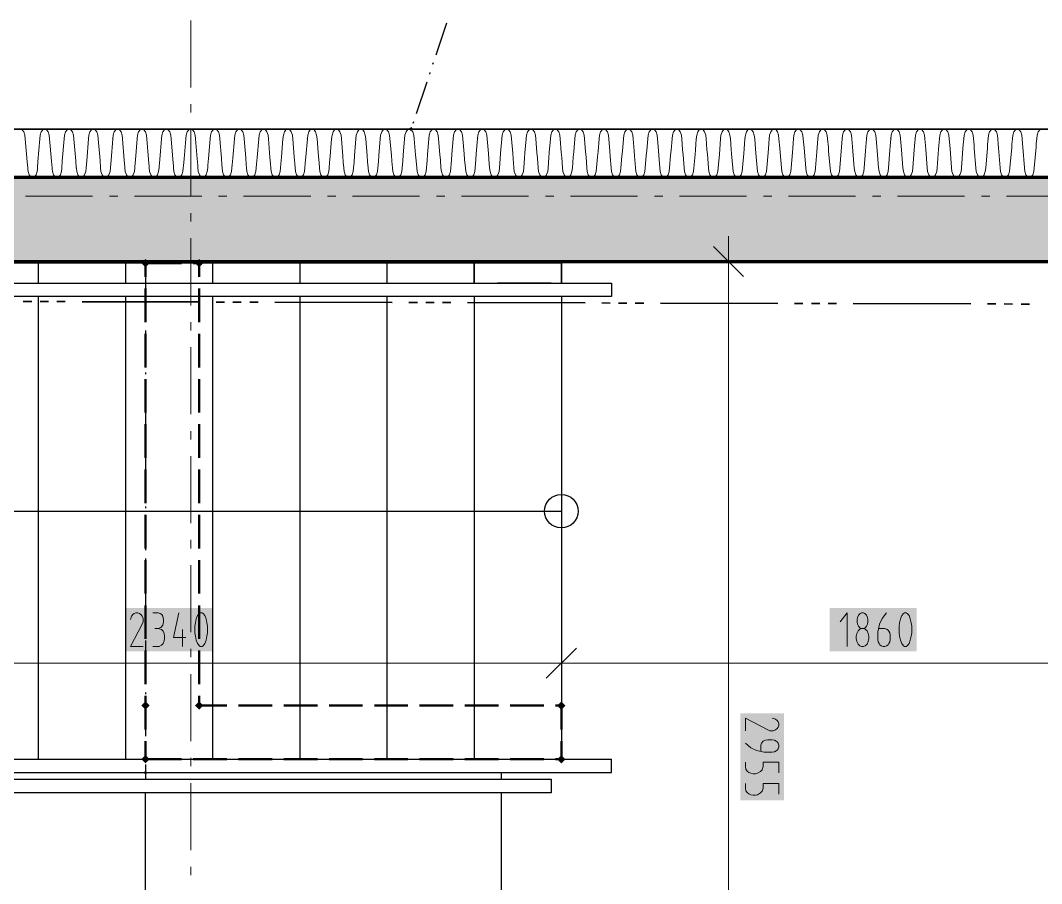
# Model space of a CAD drawing. Header units: millimetres. Extents: x 0 to 594, y 0 to 420.
# Drawn here: x 406.86 to 431.6, y 282.96 to 303.88 of the extents above; entities that cross this region are included whole.
import ezdxf

# ---------------------------------------------------------------- set-up
doc = ezdxf.new("R2010")
doc.units = ezdxf.units.MM
doc.header["$LTSCALE"] = 8
for name, color, linetype in [('PDF_Dokresleni nad rovinou rezu', 7, 'Continuous'), ('PDF_Instalacni prizdivky', 7, 'Continuous'), ('PDF_Koty delkove', 7, 'Continuous'), ('PDF_Osy hlavni', 7, 'Continuous'), ('PDF_Pozarni useky', 3, 'Continuous'), ('PDF_Schody 2D', 7, 'Continuous'), ('PDF_Steny obvodove nosne', 7, 'Continuous'), ('PDF_Zatepleni', 7, 'Continuous')]:
    doc.layers.add(name, color=color, linetype=linetype)

msp = doc.modelspace()

# ---------------------------------------------------------------- linework, layer by layer
at = {"layer": 'PDF_Dokresleni nad rovinou rezu', "lineweight": 25}
for points in [[(417.184, 303.815), (416.926, 303.044)], [(416.862, 302.852), (416.849, 302.813)], [(416.707, 302.389), (416.449, 301.619)], [(416.784, 302.621), (416.771, 302.582)], [(416.384, 301.426), (416.372, 301.388)]]:
    msp.add_lwpolyline(points, dxfattribs=at)
at = {"layer": 'PDF_Dokresleni nad rovinou rezu', "lineweight": 25, "transparency": 33554559}
msp.add_solid([(416.342, 301.299), (416.374, 301.235), (416.278, 301.267), (416.31, 301.203)], dxfattribs=at)
at = {"layer": 'PDF_Instalacni prizdivky', "lineweight": 50}
for points in [[(409.891, 298), (409.891, 297.667)], [(409.951, 298), (410.764, 298)], [(411.048, 298), (411.191, 298), (411.191, 297.667)], [(409.891, 297.383), (409.891, 296.57)], [(411.191, 297.383), (411.191, 296.57)], [(409.891, 296.286), (409.891, 295.473)], [(411.191, 296.286), (411.191, 295.473)], [(409.891, 295.189), (409.891, 294.376)], [(411.191, 295.189), (411.191, 294.376)], [(409.891, 294.092), (409.891, 293.279)], [(411.191, 294.092), (411.191, 293.279)], [(409.891, 292.995), (409.891, 292.182)], [(411.191, 292.995), (411.191, 292.182)], [(409.891, 291.897), (409.891, 291.085)], [(411.191, 291.897), (411.191, 291.085)], [(409.891, 290.8), (409.891, 289.988)], [(411.191, 290.8), (411.191, 289.988)], [(409.891, 289.703), (409.891, 288.891)], [(411.191, 289.703), (411.191, 288.891)], [(409.891, 288.606), (409.891, 287.794)], [(411.191, 288.606), (411.191, 287.794)], [(409.891, 287.509), (409.891, 287.273)], [(411.191, 287.509), (411.191, 287.273)], [(409.891, 287.273), (409.891, 286.697)], [(411.191, 287.273), (411.861, 287.273)], [(412.145, 287.273), (412.958, 287.273)], [(413.242, 287.273), (414.055, 287.273)], [(414.34, 287.273), (415.152, 287.273)], [(415.437, 287.273), (416.249, 287.273)], [(416.534, 287.273), (417.346, 287.273)], [(417.631, 287.273), (418.443, 287.273)], [(418.728, 287.273), (419.54, 287.273)], [(419.825, 287.273), (419.967, 287.273), (419.967, 286.697)], [(409.891, 286.412), (409.891, 285.973)], [(419.967, 286.412), (419.967, 285.973)], [(409.951, 285.973), (410.764, 285.973)], [(411.048, 285.973), (411.861, 285.973)], [(412.145, 285.973), (412.958, 285.973)], [(413.242, 285.973), (414.055, 285.973)], [(414.34, 285.973), (415.152, 285.973)], [(415.437, 285.973), (416.249, 285.973)], [(416.534, 285.973), (417.346, 285.973)], [(417.631, 285.973), (418.443, 285.973)], [(418.728, 285.973), (419.54, 285.973)], [(419.825, 285.973), (419.967, 285.973)]]:
    msp.add_lwpolyline(points, dxfattribs=at)
at = {"layer": 'PDF_Instalacni prizdivky', "lineweight": 50, "transparency": 33554559}
for points in [[(409.789, 298), (409.891, 298.102), (409.891, 297.899), (409.992, 298)], [(409.891, 298.102), (409.992, 298), (409.789, 298), (409.891, 297.899)], [(411.191, 298.102), (411.292, 298), (411.089, 298), (411.191, 297.899)], [(411.089, 298), (411.191, 298.102), (411.191, 297.899), (411.292, 298)], [(409.891, 287.375), (409.992, 287.273), (409.789, 287.273), (409.891, 287.172)], [(409.891, 287.375), (409.992, 287.273), (409.789, 287.273), (409.891, 287.172)], [(411.089, 287.273), (411.191, 287.375), (411.191, 287.172), (411.292, 287.273)], [(411.191, 287.375), (411.292, 287.273), (411.089, 287.273), (411.191, 287.172)], [(419.967, 287.375), (420.069, 287.273), (419.866, 287.273), (419.967, 287.172)], [(419.866, 287.273), (419.967, 287.375), (419.967, 287.172), (420.069, 287.273)], [(409.789, 285.973), (409.891, 286.075), (409.891, 285.872), (409.992, 285.973)], [(409.891, 286.075), (409.992, 285.973), (409.789, 285.973), (409.891, 285.872)], [(419.866, 285.973), (419.967, 286.075), (419.967, 285.872), (420.069, 285.973)], [(419.967, 286.075), (420.069, 285.973), (419.866, 285.973), (419.967, 285.872)]]:
    msp.add_solid(points, dxfattribs=at)
at = {"layer": 'PDF_Koty delkove', "lineweight": 18}
for points in [[(424.019, 298.041), (424.019, 298.65)], [(423.653, 298.407), (424.385, 297.675)], [(423.41, 298.041), (424.019, 298.041), (424.629, 298.041)], [(424.019, 298.041), (424.019, 287.469), (424.019, 284.966), (424.019, 281.89), (424.019, 281.209), (424.019, 278.392), (424.019, 274.027), (424.019, 272.768), (424.019, 271.408)], [(409.831, 288.709), (409.528, 288.709), (409.81, 289.251), (409.831, 289.305), (409.831, 289.386), (409.81, 289.44), (409.777, 289.481), (409.745, 289.508), (409.701, 289.521), (409.658, 289.521), (409.615, 289.508)], [(410.07, 289.521), (410.2, 289.521), (410.243, 289.508), (410.286, 289.481), (410.308, 289.44), (410.33, 289.36), (410.33, 289.305), (410.308, 289.224), (410.265, 289.169), (410.2, 289.143), (410.113, 289.143)], [(410.871, 288.926), (410.568, 288.926), (410.699, 289.521)], [(426.897, 288.709), (426.897, 289.521), (426.724, 289.305)], [(427.222, 289.143), (427.2, 289.156), (427.168, 289.197), (427.146, 289.251), (427.135, 289.305), (427.135, 289.36), (427.146, 289.413), (427.168, 289.468), (427.211, 289.508), (427.244, 289.521), (427.287, 289.521), (427.319, 289.508), (427.363, 289.468), (427.384, 289.413), (427.395, 289.36), (427.395, 289.305), (427.384, 289.251), (427.363, 289.197), (427.33, 289.156), (427.309, 289.143)], [(427.904, 288.777), (427.883, 288.75), (427.85, 288.723), (427.807, 288.709), (427.764, 288.709), (427.72, 288.723), (427.688, 288.75), (427.666, 288.777), (427.644, 288.818), (427.633, 288.872), (427.633, 289.061), (427.677, 289.251), (427.742, 289.386), (427.85, 289.521)], [(409.615, 289.508), (409.582, 289.481), (409.55, 289.44), (409.528, 289.36)], [(410.07, 288.709), (410.221, 288.709), (410.275, 288.736), (410.319, 288.777), (410.34, 288.844), (410.351, 288.899), (410.351, 288.953), (410.34, 289.021), (410.319, 289.074), (410.275, 289.115), (410.2, 289.143)], [(410.785, 288.709), (410.785, 289.115)], [(427.655, 289.143), (427.807, 289.143), (427.85, 289.129), (427.883, 289.102), (427.904, 289.074), (427.926, 289.035), (427.937, 288.98), (427.937, 288.872), (427.926, 288.818), (427.904, 288.777)], [(419.967, 287.693), (419.967, 288.302), (419.967, 288.912)], [(419.602, 287.937), (420.333, 288.668)], [(387.706, 288.302), (400.952, 288.302), (419.967, 288.302), (435.082, 288.302), (435.733, 288.302), (454.423, 288.302), (459.137, 288.302)], [(424.426, 286.662), (424.426, 286.966), (424.968, 286.684), (425.022, 286.662), (425.103, 286.662), (425.157, 286.684), (425.198, 286.716), (425.225, 286.749), (425.238, 286.792), (425.238, 286.835), (425.225, 286.879), (425.198, 286.911), (425.157, 286.944), (425.076, 286.966)], [(424.426, 286.359), (424.561, 286.25), (424.697, 286.185), (424.886, 286.142), (425.076, 286.142), (425.13, 286.153), (425.171, 286.175), (425.198, 286.196), (425.225, 286.229), (425.238, 286.272), (425.238, 286.315), (425.225, 286.359), (425.198, 286.391), (425.171, 286.413), (425.13, 286.435), (425.076, 286.446), (424.968, 286.446), (424.914, 286.435), (424.859, 286.413), (424.819, 286.359), (424.805, 286.315), (424.805, 286.164)], [(425.238, 285.644), (425.238, 285.904), (424.859, 285.904), (424.859, 285.795), (424.832, 285.72), (424.791, 285.676), (424.724, 285.633), (424.67, 285.622), (424.616, 285.622), (424.561, 285.633), (424.508, 285.655), (424.467, 285.687), (424.439, 285.73), (424.426, 285.795), (424.426, 285.904)], [(425.238, 285.124), (425.238, 285.384), (424.859, 285.384), (424.859, 285.275), (424.832, 285.2), (424.791, 285.156), (424.724, 285.113), (424.67, 285.102), (424.616, 285.102), (424.561, 285.113), (424.508, 285.135), (424.467, 285.167), (424.439, 285.21), (424.426, 285.275), (424.426, 285.384)]]:
    msp.add_lwpolyline(points, dxfattribs=at)
for points in [[(411.392, 289.035), (411.392, 289.197), (411.38, 289.278), (411.359, 289.373), (411.327, 289.454), (411.284, 289.508), (411.262, 289.521), (411.219, 289.521), (411.197, 289.508), (411.154, 289.454), (411.121, 289.373), (411.099, 289.278), (411.088, 289.197), (411.088, 289.035), (411.099, 288.953), (411.121, 288.858), (411.154, 288.777), (411.197, 288.723), (411.219, 288.709), (411.262, 288.709), (411.284, 288.723), (411.327, 288.777), (411.359, 288.858), (411.38, 288.953)], [(428.457, 289.035), (428.457, 289.197), (428.446, 289.278), (428.424, 289.373), (428.392, 289.454), (428.349, 289.508), (428.327, 289.521), (428.284, 289.521), (428.262, 289.508), (428.219, 289.454), (428.187, 289.373), (428.164, 289.278), (428.153, 289.197), (428.153, 289.035), (428.164, 288.953), (428.187, 288.858), (428.219, 288.777), (428.262, 288.723), (428.284, 288.709), (428.327, 288.709), (428.349, 288.723), (428.392, 288.777), (428.424, 288.858), (428.446, 288.953)], [(427.417, 288.899), (427.417, 288.953), (427.406, 289.021), (427.374, 289.088), (427.33, 289.129), (427.309, 289.143), (427.222, 289.143), (427.2, 289.129), (427.157, 289.088), (427.124, 289.021), (427.113, 288.953), (427.113, 288.899), (427.124, 288.831), (427.157, 288.763), (427.2, 288.723), (427.244, 288.709), (427.287, 288.709), (427.33, 288.723), (427.374, 288.763), (427.406, 288.831)]]:
    msp.add_lwpolyline(points, close=True, dxfattribs=at)
at = {"layer": 'PDF_Koty delkove', "color": 7, "lineweight": 18, "true_color": 0xffffff, "transparency": 33554559}
for points in [[(409.406, 288.587), (411.513, 288.587), (409.406, 289.643), (411.513, 289.643)], [(426.471, 288.587), (428.579, 288.587), (426.471, 289.643), (428.579, 289.643)], [(424.304, 287.088), (424.304, 284.98), (425.36, 287.088), (425.36, 284.98)]]:
    msp.add_solid(points, dxfattribs=at)
at = {"layer": 'PDF_Osy hlavni', "lineweight": 18}
for points in [[(410.988, 303.884), (410.988, 302.259)], [(410.988, 301.852), (410.988, 301.649)], [(410.988, 301.243), (410.988, 299.618)], [(406.985, 299.626), (408.61, 299.626)], [(409.017, 299.626), (409.22, 299.626)], [(409.626, 299.626), (411.252, 299.626)], [(411.658, 299.626), (411.861, 299.626)], [(412.267, 299.626), (413.893, 299.626)], [(414.299, 299.626), (414.502, 299.626)], [(414.908, 299.626), (416.534, 299.626)], [(416.94, 299.626), (417.143, 299.626)], [(417.549, 299.626), (419.175, 299.626)], [(419.581, 299.626), (419.784, 299.626)], [(420.191, 299.626), (421.816, 299.626)], [(422.222, 299.626), (422.425, 299.626)], [(422.832, 299.626), (424.457, 299.626)], [(424.863, 299.626), (425.066, 299.626)], [(425.473, 299.626), (427.098, 299.626)], [(427.504, 299.626), (427.707, 299.626)], [(428.114, 299.626), (429.739, 299.626)], [(430.145, 299.626), (430.348, 299.626)], [(430.755, 299.626), (432.38, 299.626)], [(410.988, 299.211), (410.988, 299.008)], [(410.988, 298.602), (410.988, 296.976)], [(410.988, 296.57), (410.988, 296.367)], [(410.988, 295.961), (410.988, 294.335)], [(410.988, 293.929), (410.988, 293.726)], [(410.988, 293.32), (410.988, 291.694)], [(410.988, 291.288), (410.988, 291.085)], [(410.988, 290.679), (410.988, 289.053)], [(410.988, 288.647), (410.988, 288.444)], [(410.988, 288.037), (410.988, 286.412)], [(410.988, 286.006), (410.988, 285.803)], [(410.988, 285.396), (410.988, 283.771)], [(410.988, 283.365), (410.988, 283.162)]]:
    msp.add_lwpolyline(points, dxfattribs=at)
at = {"layer": 'PDF_Pozarni useky', "lineweight": 35}
for points in [[(406.93, 297.069), (407.133, 297.068)], [(407.336, 297.068), (407.539, 297.067)], [(407.742, 297.067), (407.945, 297.066)], [(408.352, 297.065), (411.196, 297.058)], [(411.602, 297.057), (411.805, 297.057)], [(412.009, 297.056), (412.212, 297.056)], [(412.415, 297.055), (412.618, 297.055)], [(413.024, 297.054), (415.869, 297.047)], [(416.275, 297.046), (416.478, 297.045)], [(416.681, 297.045), (416.884, 297.044)], [(417.088, 297.044), (417.291, 297.043)], [(417.697, 297.042), (420.541, 297.035)], [(420.948, 297.034), (421.151, 297.033)], [(421.354, 297.033), (421.557, 297.032)], [(421.76, 297.032), (421.963, 297.031)], [(422.37, 297.03), (425.214, 297.023)], [(425.62, 297.022), (425.823, 297.022)], [(426.027, 297.021), (426.23, 297.021)], [(426.433, 297.02), (426.636, 297.02)], [(427.042, 297.019), (429.887, 297.012)], [(430.293, 297.011), (430.496, 297.01)], [(430.699, 297.01), (430.902, 297.009)], [(431.106, 297.009), (431.309, 297.008)]]:
    msp.add_lwpolyline(points, dxfattribs=at)
at = {"layer": 'PDF_Schody 2D', "lineweight": 25}
for points in [[(419.967, 298), (387.706, 298), (387.706, 284.109)], [(407.29, 298), (407.29, 297.513)], [(409.403, 298), (409.403, 297.513)], [(411.516, 298), (411.516, 297.513)], [(413.629, 298), (413.629, 297.51)], [(415.742, 298), (415.742, 297.511)], [(417.855, 297.513), (417.855, 298), (417.855, 297.512)], [(419.967, 297.513), (419.967, 298), (419.967, 297.512)], [(409.891, 297.87), (409.891, 297.058)], [(407.29, 297.194), (407.29, 285.973)], [(409.403, 297.193), (409.403, 285.973)], [(411.516, 297.192), (411.516, 285.973)], [(413.629, 297.188), (413.629, 285.973)], [(415.742, 297.188), (415.742, 285.973)], [(417.855, 297.188), (417.855, 285.973)], [(419.967, 297.188), (419.967, 285.973)], [(409.891, 296.855), (409.891, 296.814)], [(409.891, 296.611), (409.891, 296.57)], [(409.891, 296.367), (409.891, 295.554)], [(409.891, 295.351), (409.891, 295.311)], [(409.891, 295.107), (409.891, 295.067)], [(409.891, 294.864), (409.891, 294.051)], [(409.891, 293.848), (409.891, 293.807)], [(409.891, 293.604), (409.891, 293.563)], [(409.891, 293.36), (409.891, 292.548)], [(409.891, 292.344), (409.891, 292.304)], [(409.891, 292.101), (409.891, 292.06)], [(401.764, 291.174), (400.952, 291.987), (419.967, 291.987)], [(409.891, 291.857), (409.891, 291.044)], [(409.891, 290.841), (409.891, 290.8)], [(409.891, 290.597), (409.891, 290.557)], [(409.891, 290.353), (409.891, 289.541)], [(409.891, 289.338), (409.891, 289.297)], [(409.891, 289.094), (409.891, 289.053)], [(409.891, 288.85), (409.891, 288.037)], [(409.891, 287.834), (409.891, 287.794)], [(409.891, 287.591), (409.891, 287.55)], [(409.891, 287.347), (409.891, 286.534)], [(409.891, 286.331), (409.891, 286.29)], [(409.891, 286.087), (409.891, 286.046)], [(397.864, 277.14), (397.864, 285.973), (418.423, 285.973), (421.186, 285.973)], [(409.891, 285.843), (409.891, 285.648), (409.891, 285.486)], [(421.186, 285.648), (421.186, 285.973)], [(398.189, 276.952), (398.189, 285.648), (421.186, 285.648)], [(418.505, 285.648), (418.505, 285.486)], [(419.724, 285.161), (398.189, 285.161), (398.189, 285.486), (419.724, 285.486), (419.724, 285.161)], [(409.891, 274.84), (409.891, 285.161)], [(418.505, 285.161), (418.505, 274.84)]]:
    msp.add_lwpolyline(points, dxfattribs=at)
msp.add_lwpolyline([(421.186, 297.513), (421.186, 297.188), (399.733, 297.188), (399.733, 297.513), (419.724, 297.513), (418.423, 297.513)], close=True, dxfattribs=at)
msp.add_circle((419.967, 291.987), 0.406, dxfattribs=at)
at = {"layer": 'PDF_Schody 2D', "lineweight": 25, "transparency": 33554559}
for points in [[(409.891, 298.051), (409.941, 298), (409.84, 298), (409.891, 297.949)], [(409.891, 285.699), (409.941, 285.648), (409.84, 285.648), (409.891, 285.597)]]:
    msp.add_solid(points, dxfattribs=at)
at = {"layer": 'PDF_Steny obvodove nosne', "lineweight": 70}
for points in [[(438.983, 300.072), (397.904, 300.072)], [(397.904, 298.041), (438.983, 298.041)]]:
    msp.add_lwpolyline(points, dxfattribs=at)
at = {"layer": 'PDF_Steny obvodove nosne', "color": 9, "lineweight": 9, "true_color": 0xc0c0c0, "transparency": 33554559}
msp.add_solid([(397.904, 298.041), (438.983, 298.041), (397.904, 300.072), (438.983, 300.072)], dxfattribs=at)
at = {"layer": 'PDF_Zatepleni', "lineweight": 35}
msp.add_lwpolyline([(397.904, 301.251), (438.983, 301.251), (438.983, 300.072), (397.904, 300.072)], dxfattribs=at)
at = {"layer": 'PDF_Zatepleni', "lineweight": 9}
for points in [[(406.977, 301.015), (406.968, 301.105), (406.943, 301.182), (406.905, 301.233), (406.86, 301.251)], [(407.449, 301.251), (407.404, 301.233), (407.365, 301.182), (407.34, 301.105), (407.331, 301.015)], [(407.567, 301.015), (407.558, 301.105), (407.532, 301.182), (407.494, 301.233), (407.449, 301.251)], [(408.038, 301.251), (407.993, 301.233), (407.955, 301.182), (407.929, 301.105), (407.92, 301.015)], [(408.156, 301.015), (408.147, 301.105), (408.121, 301.182), (408.083, 301.233), (408.038, 301.251)], [(408.627, 301.251), (408.582, 301.233), (408.544, 301.182), (408.518, 301.105), (408.509, 301.015)], [(408.745, 301.015), (408.736, 301.105), (408.71, 301.182), (408.672, 301.233), (408.627, 301.251)], [(409.216, 301.251), (409.171, 301.233), (409.133, 301.182), (409.107, 301.105), (409.098, 301.015)], [(409.334, 301.015), (409.325, 301.105), (409.299, 301.182), (409.261, 301.233), (409.216, 301.251)], [(409.805, 301.251), (409.76, 301.233), (409.722, 301.182), (409.696, 301.105), (409.688, 301.015)], [(409.923, 301.015), (409.914, 301.105), (409.889, 301.182), (409.85, 301.233), (409.805, 301.251)], [(410.394, 301.251), (410.349, 301.233), (410.311, 301.182), (410.286, 301.105), (410.277, 301.015)], [(410.571, 300.308), (410.567, 300.353), (410.553, 300.521), (410.512, 301.015), (410.503, 301.105), (410.478, 301.182), (410.44, 301.233), (410.394, 301.251)], [(410.984, 301.251), (410.939, 301.233), (410.9, 301.182), (410.875, 301.105), (410.866, 301.015)], [(411.101, 301.015), (411.093, 301.105), (411.067, 301.182), (411.029, 301.233), (410.984, 301.251)], [(411.573, 301.251), (411.528, 301.233), (411.489, 301.182), (411.464, 301.105), (411.455, 301.015)], [(411.691, 301.015), (411.682, 301.105), (411.656, 301.182), (411.618, 301.233), (411.573, 301.251)], [(412.162, 301.251), (412.117, 301.233), (412.079, 301.182), (412.053, 301.105), (412.044, 301.015)], [(412.338, 300.308), (412.331, 300.392), (412.318, 300.552), (412.28, 301.015), (412.271, 301.105), (412.245, 301.182), (412.207, 301.233), (412.162, 301.251)], [(412.751, 301.251), (412.706, 301.233), (412.668, 301.182), (412.642, 301.105), (412.633, 301.015)], [(412.927, 300.308), (412.919, 300.405), (412.906, 300.563), (412.869, 301.015), (412.86, 301.105), (412.834, 301.182), (412.796, 301.233), (412.751, 301.251)], [(413.34, 301.251), (413.295, 301.233), (413.257, 301.182), (413.231, 301.105), (413.222, 301.015)], [(413.516, 300.308), (413.507, 300.418), (413.495, 300.573), (413.458, 301.015), (413.449, 301.105), (413.424, 301.182), (413.385, 301.233), (413.34, 301.251)], [(413.929, 301.251), (413.884, 301.233), (413.846, 301.182), (413.821, 301.105), (413.812, 301.015)], [(414.106, 300.308), (414.096, 300.431), (414.083, 300.584), (414.047, 301.015), (414.038, 301.105), (414.013, 301.182), (413.975, 301.233), (413.929, 301.251)], [(414.519, 301.251), (414.474, 301.233), (414.435, 301.182), (414.41, 301.105), (414.401, 301.015)], [(414.695, 300.308), (414.684, 300.444), (414.671, 300.595), (414.636, 301.015), (414.628, 301.105), (414.602, 301.182), (414.564, 301.233), (414.519, 301.251)], [(415.108, 301.251), (415.063, 301.233), (415.024, 301.182), (414.999, 301.105), (414.99, 301.015)], [(415.284, 300.308), (415.272, 300.457), (415.259, 300.605), (415.226, 301.015), (415.217, 301.105), (415.191, 301.182), (415.153, 301.233), (415.108, 301.251)], [(415.697, 301.251), (415.652, 301.233), (415.614, 301.182), (415.588, 301.105), (415.579, 301.015)], [(415.873, 300.308), (415.86, 300.47), (415.848, 300.616), (415.815, 301.015), (415.806, 301.105), (415.78, 301.182), (415.742, 301.233), (415.697, 301.251)], [(416.286, 301.251), (416.241, 301.233), (416.203, 301.182), (416.177, 301.105), (416.168, 301.015)], [(416.462, 300.308), (416.448, 300.483), (416.436, 300.626), (416.404, 301.015), (416.395, 301.105), (416.369, 301.182), (416.331, 301.233), (416.286, 301.251)], [(417.051, 300.308), (417.036, 300.496), (417.024, 300.637), (416.993, 301.015), (416.984, 301.105), (416.959, 301.182), (416.92, 301.233), (416.875, 301.251), (416.83, 301.233), (416.792, 301.182), (416.766, 301.105), (416.757, 301.015)], [(417.464, 301.251), (417.419, 301.233), (417.381, 301.182), (417.356, 301.105), (417.347, 301.015)], [(417.548, 301.182), (417.51, 301.233), (417.464, 301.251)], [(417.641, 300.308), (417.624, 300.509), (417.613, 300.647), (417.582, 301.015), (417.573, 301.105), (417.548, 301.182)], [(418.054, 301.251), (418.009, 301.233), (417.97, 301.182), (417.945, 301.105), (417.936, 301.015)], [(418.171, 301.015), (418.162, 301.105), (418.137, 301.182), (418.099, 301.233), (418.054, 301.251)], [(418.643, 301.251), (418.598, 301.233), (418.559, 301.182), (418.534, 301.105), (418.525, 301.015)], [(418.761, 301.015), (418.752, 301.105), (418.726, 301.182), (418.688, 301.233), (418.643, 301.251)], [(419.232, 301.251), (419.187, 301.233), (419.149, 301.182), (419.123, 301.105), (419.114, 301.015)], [(419.35, 301.015), (419.341, 301.105), (419.315, 301.182), (419.277, 301.233), (419.232, 301.251)], [(419.821, 301.251), (419.776, 301.233), (419.738, 301.182), (419.712, 301.105), (419.703, 301.015)], [(419.939, 301.015), (419.93, 301.105), (419.904, 301.182), (419.866, 301.233), (419.821, 301.251)], [(419.821, 301.251), (419.821, 301.251)], [(420.41, 301.251), (420.365, 301.233), (420.327, 301.182), (420.301, 301.105), (420.292, 301.015)], [(420.528, 301.015), (420.519, 301.105), (420.494, 301.182), (420.455, 301.233), (420.41, 301.251)], [(420.999, 301.251), (420.954, 301.233), (420.916, 301.182), (420.891, 301.105), (420.882, 301.015)], [(421.117, 301.015), (421.108, 301.105), (421.083, 301.182), (421.045, 301.233), (420.999, 301.251)], [(421.589, 301.251), (421.543, 301.233), (421.505, 301.182), (421.48, 301.105), (421.471, 301.015)], [(421.706, 301.015), (421.697, 301.105), (421.672, 301.182), (421.634, 301.233), (421.589, 301.251)], [(422.178, 301.251), (422.133, 301.233), (422.094, 301.182), (422.069, 301.105), (422.06, 301.015)], [(422.296, 301.015), (422.287, 301.105), (422.261, 301.182), (422.223, 301.233), (422.178, 301.251), (422.178, 301.251)], [(422.767, 301.251), (422.722, 301.233), (422.684, 301.182), (422.658, 301.105), (422.649, 301.015)], [(422.885, 301.015), (422.876, 301.105), (422.85, 301.182), (422.812, 301.233), (422.767, 301.251)], [(423.356, 301.251), (423.311, 301.233), (423.273, 301.182), (423.247, 301.105), (423.238, 301.015)], [(423.474, 301.015), (423.465, 301.105), (423.439, 301.182), (423.401, 301.233), (423.356, 301.251)], [(423.945, 301.251), (423.9, 301.233), (423.862, 301.182), (423.836, 301.105), (423.827, 301.015)], [(424.054, 301.105), (424.029, 301.182), (423.99, 301.233), (423.945, 301.251)], [(424.534, 301.251), (424.489, 301.233), (424.451, 301.182), (424.426, 301.105), (424.417, 301.015)], [(424.652, 301.015), (424.643, 301.105), (424.618, 301.182), (424.579, 301.233), (424.534, 301.251)], [(425.124, 301.251), (425.078, 301.233), (425.04, 301.182), (425.015, 301.105), (425.006, 301.015)], [(425.241, 301.015), (425.232, 301.105), (425.207, 301.182), (425.169, 301.233), (425.124, 301.251)], [(425.713, 301.251), (425.668, 301.233), (425.629, 301.182), (425.604, 301.105), (425.595, 301.015)], [(425.831, 301.015), (425.822, 301.105), (425.796, 301.182), (425.758, 301.233), (425.713, 301.251)], [(425.713, 301.251), (425.713, 301.251)], [(426.302, 301.251), (426.257, 301.233), (426.219, 301.182), (426.193, 301.105), (426.184, 301.015)], [(426.42, 301.015), (426.411, 301.105), (426.385, 301.182), (426.347, 301.233), (426.302, 301.251)], [(426.891, 301.251), (426.846, 301.233), (426.808, 301.182), (426.782, 301.105), (426.773, 301.015)], [(427.009, 301.015), (427, 301.105), (426.974, 301.182), (426.936, 301.233), (426.891, 301.251)], [(427.48, 301.251), (427.435, 301.233), (427.397, 301.182), (427.371, 301.105), (427.362, 301.015)], [(427.598, 301.015), (427.589, 301.105), (427.564, 301.182), (427.525, 301.233), (427.48, 301.251)], [(428.069, 301.251), (428.024, 301.233), (427.986, 301.182), (427.961, 301.105), (427.952, 301.015)], [(428.187, 301.015), (428.178, 301.105), (428.153, 301.182), (428.114, 301.233), (428.069, 301.251)], [(428.659, 301.251), (428.613, 301.233), (428.575, 301.182), (428.55, 301.105), (428.541, 301.015)], [(428.776, 301.015), (428.767, 301.105), (428.742, 301.182), (428.704, 301.233), (428.659, 301.251)], [(429.248, 301.251), (429.203, 301.233), (429.164, 301.182), (429.139, 301.105), (429.13, 301.015)], [(429.366, 301.015), (429.357, 301.105), (429.331, 301.182), (429.293, 301.233), (429.248, 301.251)], [(429.837, 301.251), (429.792, 301.233), (429.754, 301.182), (429.728, 301.105), (429.719, 301.015)], [(429.946, 301.105), (429.92, 301.182), (429.882, 301.233), (429.837, 301.251)], [(430.426, 301.251), (430.381, 301.233), (430.343, 301.182), (430.317, 301.105), (430.308, 301.015)], [(430.544, 301.015), (430.535, 301.105), (430.509, 301.182), (430.471, 301.233), (430.426, 301.251)], [(431.015, 301.251), (430.97, 301.233), (430.932, 301.182), (430.906, 301.105), (430.897, 301.015)], [(431.133, 301.015), (431.124, 301.105), (431.099, 301.182), (431.06, 301.233), (431.015, 301.251)], [(431.604, 301.251), (431.559, 301.233), (431.521, 301.182), (431.495, 301.105), (431.487, 301.015)], [(431.604, 301.251), (431.604, 301.251)], [(406.977, 301.015), (407.023, 300.457), (407.036, 300.308)], [(407.273, 300.308), (407.285, 300.462), (407.331, 301.015)], [(407.567, 301.015), (407.612, 300.468), (407.625, 300.308)], [(407.862, 300.308), (407.875, 300.472), (407.92, 301.015)], [(408.156, 301.015), (408.2, 300.478), (408.214, 300.308)], [(408.451, 300.308), (408.465, 300.483), (408.509, 301.015)], [(408.745, 301.015), (408.788, 300.489), (408.803, 300.314), (408.803, 300.308)], [(409.04, 300.308), (409.041, 300.319), (409.055, 300.494), (409.098, 301.015)], [(409.334, 301.015), (409.377, 300.499), (409.391, 300.327), (409.392, 300.308)], [(409.629, 300.308), (409.631, 300.332), (409.645, 300.504), (409.688, 301.015)], [(409.923, 301.015), (409.965, 300.51), (409.979, 300.34), (409.982, 300.308)], [(410.218, 300.308), (410.221, 300.345), (410.235, 300.515), (410.277, 301.015)], [(410.807, 300.308), (410.812, 300.358), (410.825, 300.525), (410.866, 301.015)], [(411.101, 301.015), (411.141, 300.531), (411.155, 300.366), (411.16, 300.308)], [(411.402, 300.371), (411.415, 300.536), (411.455, 301.015)], [(411.691, 301.015), (411.73, 300.542), (411.743, 300.379), (411.749, 300.308)], [(411.986, 300.308), (411.992, 300.384), (412.005, 300.547), (412.044, 301.015)], [(412.575, 300.308), (412.582, 300.397), (412.596, 300.557), (412.633, 301.015)], [(413.164, 300.308), (413.173, 300.41), (413.186, 300.568), (413.222, 301.015)], [(413.753, 300.308), (413.763, 300.423), (413.776, 300.578), (413.812, 301.015)], [(414.342, 300.308), (414.353, 300.436), (414.366, 300.589), (414.401, 301.015)], [(414.932, 300.308), (414.943, 300.449), (414.956, 300.6), (414.99, 301.015)], [(415.521, 300.308), (415.534, 300.462), (415.546, 300.61), (415.579, 301.015)], [(416.11, 300.308), (416.124, 300.476), (416.136, 300.621), (416.168, 301.015)], [(416.699, 300.308), (416.714, 300.489), (416.726, 300.631), (416.757, 301.015)], [(417.288, 300.308), (417.304, 300.502), (417.316, 300.642), (417.347, 301.015)], [(417.877, 300.308), (417.894, 300.515), (417.906, 300.653), (417.936, 301.015)], [(418.171, 301.015), (418.201, 300.658), (418.212, 300.522), (418.23, 300.308)], [(418.467, 300.308), (418.485, 300.528), (418.496, 300.663), (418.525, 301.015)], [(418.761, 301.015), (418.789, 300.669), (418.8, 300.535), (418.819, 300.308)], [(419.056, 300.308), (419.075, 300.541), (419.086, 300.674), (419.114, 301.015)], [(419.35, 301.015), (419.377, 300.679), (419.388, 300.548), (419.408, 300.308)], [(419.645, 300.308), (419.665, 300.554), (419.676, 300.685), (419.703, 301.015)], [(419.939, 301.015), (419.966, 300.69), (419.976, 300.561), (419.997, 300.308)], [(420.234, 300.308), (420.255, 300.567), (420.266, 300.695), (420.292, 301.015)], [(420.528, 301.015), (420.554, 300.7), (420.565, 300.574), (420.586, 300.308)], [(420.823, 300.308), (420.846, 300.58), (420.856, 300.706), (420.882, 301.015)], [(421.117, 301.015), (421.142, 300.711), (421.153, 300.587), (421.176, 300.308)], [(421.412, 300.308), (421.436, 300.593), (421.446, 300.716), (421.471, 301.015)], [(421.706, 301.015), (421.731, 300.721), (421.741, 300.6)], [(422.002, 300.308), (422.026, 300.606), (422.036, 300.727), (422.06, 301.015)], [(422.296, 301.015), (422.319, 300.732), (422.329, 300.613), (422.354, 300.308)], [(422.591, 300.308), (422.616, 300.619), (422.626, 300.738), (422.649, 301.015)], [(422.885, 301.015), (422.907, 300.743), (422.917, 300.626), (422.943, 300.308)], [(423.18, 300.308), (423.207, 300.632), (423.216, 300.748), (423.238, 301.015)], [(423.474, 301.015), (423.496, 300.753), (423.505, 300.639), (423.532, 300.308)], [(423.769, 300.308), (423.797, 300.645), (423.806, 300.759), (423.827, 301.015)], [(424.063, 301.015), (424.054, 301.105)], [(424.063, 301.015), (424.084, 300.764), (424.093, 300.652), (424.121, 300.308)], [(424.358, 300.308), (424.387, 300.658), (424.396, 300.769), (424.417, 301.015)], [(424.652, 301.015), (424.672, 300.774), (424.681, 300.665), (424.711, 300.308)], [(424.947, 300.308), (424.977, 300.671), (424.986, 300.78), (425.006, 301.015)], [(425.241, 301.015), (425.26, 300.785), (425.269, 300.678), (425.3, 300.308)], [(425.537, 300.308), (425.568, 300.684), (425.576, 300.791), (425.595, 301.015)], [(425.831, 301.015), (425.849, 300.796), (425.857, 300.691), (425.889, 300.308)], [(426.126, 300.308), (426.158, 300.697), (426.166, 300.801), (426.184, 301.015)], [(426.42, 301.015), (426.437, 300.806), (426.445, 300.704), (426.478, 300.308)], [(426.715, 300.308), (426.748, 300.711), (426.756, 300.812), (426.773, 301.015)], [(427.009, 301.015), (427.025, 300.817), (427.033, 300.717), (427.067, 300.308)], [(427.304, 300.308), (427.338, 300.724), (427.346, 300.822), (427.362, 301.015)], [(427.598, 301.015), (427.614, 300.827), (427.622, 300.73), (427.656, 300.308)], [(427.893, 300.308), (427.929, 300.737), (427.937, 300.833), (427.952, 301.015)], [(428.187, 301.015), (428.202, 300.838), (428.21, 300.743), (428.246, 300.308)], [(428.482, 300.308), (428.519, 300.75), (428.527, 300.844), (428.541, 301.015)], [(428.776, 301.015), (428.79, 300.848), (428.798, 300.756), (428.835, 300.308)], [(429.072, 300.308), (429.109, 300.763), (429.117, 300.854), (429.13, 301.015)], [(429.366, 301.015), (429.378, 300.859), (429.386, 300.769), (429.424, 300.308)], [(429.661, 300.308), (429.699, 300.776), (429.707, 300.865), (429.719, 301.015)], [(429.955, 301.015), (429.946, 301.105)], [(429.955, 301.015), (429.967, 300.87), (429.974, 300.782), (430.013, 300.308)], [(430.25, 300.308), (430.29, 300.789), (430.297, 300.875), (430.308, 301.015)], [(430.544, 301.015), (430.555, 300.88), (430.562, 300.795), (430.602, 300.308)], [(430.839, 300.308), (430.88, 300.802), (430.887, 300.886), (430.897, 301.015)], [(431.133, 301.015), (431.143, 300.891), (431.15, 300.808), (431.191, 300.308)], [(431.428, 300.308), (431.47, 300.815), (431.477, 300.897), (431.487, 301.015)], [(421.741, 300.6), (421.765, 300.308)], [(407.036, 300.308), (407.039, 300.275), (407.045, 300.218), (407.07, 300.141), (407.109, 300.089), (407.142, 300.073)], [(407.166, 300.073), (407.199, 300.089), (407.238, 300.141), (407.263, 300.218), (407.27, 300.28), (407.273, 300.308)], [(407.273, 300.308), (407.273, 300.308)], [(407.625, 300.308), (407.627, 300.288), (407.634, 300.218), (407.66, 300.141), (407.698, 300.089), (407.731, 300.073)], [(407.756, 300.073), (407.789, 300.089), (407.827, 300.141), (407.853, 300.218), (407.86, 300.293), (407.862, 300.308)], [(407.862, 300.308), (407.862, 300.308)], [(408.214, 300.308), (408.215, 300.301), (408.223, 300.218), (408.249, 300.141), (408.287, 300.089), (408.32, 300.073)], [(408.345, 300.073), (408.378, 300.089), (408.416, 300.141), (408.442, 300.218), (408.451, 300.306), (408.451, 300.308)], [(408.451, 300.308), (408.451, 300.308)], [(408.803, 300.308), (408.812, 300.218), (408.838, 300.141), (408.876, 300.089), (408.909, 300.073)], [(408.934, 300.073), (408.967, 300.089), (409.005, 300.141), (409.031, 300.218), (409.04, 300.308)], [(409.04, 300.308), (409.04, 300.308)], [(409.392, 300.308), (409.401, 300.218), (409.427, 300.141), (409.465, 300.089), (409.498, 300.073)], [(409.523, 300.073), (409.556, 300.089), (409.594, 300.141), (409.62, 300.218), (409.629, 300.308)], [(409.629, 300.308), (409.629, 300.308)], [(409.982, 300.308), (409.99, 300.218), (410.016, 300.141), (410.055, 300.089), (410.088, 300.073)], [(410.112, 300.073), (410.145, 300.089), (410.184, 300.141), (410.209, 300.218), (410.218, 300.308)], [(410.218, 300.308), (410.218, 300.308)], [(410.571, 300.308), (410.58, 300.218)], [(410.58, 300.218), (410.605, 300.141), (410.644, 300.089), (410.677, 300.073)], [(410.701, 300.073), (410.734, 300.089), (410.773, 300.141), (410.798, 300.218), (410.807, 300.308)], [(410.807, 300.308), (410.807, 300.308)], [(411.16, 300.308), (411.169, 300.218), (411.195, 300.141), (411.233, 300.089), (411.266, 300.073)], [(411.291, 300.073), (411.324, 300.089), (411.362, 300.141), (411.388, 300.218), (411.397, 300.308), (411.402, 300.371)], [(411.397, 300.308), (411.397, 300.308)], [(411.749, 300.308), (411.758, 300.218), (411.784, 300.141), (411.822, 300.089), (411.855, 300.073)], [(411.88, 300.073), (411.913, 300.089), (411.951, 300.141), (411.977, 300.218), (411.986, 300.308)], [(411.986, 300.308), (411.986, 300.308)], [(412.338, 300.308), (412.347, 300.218), (412.373, 300.141), (412.411, 300.089), (412.444, 300.073)], [(412.469, 300.073), (412.502, 300.089), (412.54, 300.141), (412.566, 300.218), (412.575, 300.308)], [(412.575, 300.308), (412.575, 300.308)], [(412.927, 300.308), (412.936, 300.218), (412.962, 300.141), (413, 300.089), (413.033, 300.073)], [(413.058, 300.073), (413.091, 300.089), (413.129, 300.141), (413.155, 300.218), (413.164, 300.308)], [(413.164, 300.308), (413.164, 300.308)], [(413.516, 300.308), (413.525, 300.218), (413.551, 300.141), (413.59, 300.089), (413.623, 300.073)], [(413.647, 300.073), (413.68, 300.089), (413.719, 300.141), (413.744, 300.218)], [(413.744, 300.218), (413.753, 300.308)], [(413.753, 300.308), (413.753, 300.308)], [(414.106, 300.308), (414.115, 300.218), (414.14, 300.141), (414.179, 300.089), (414.212, 300.073)], [(414.236, 300.073), (414.269, 300.089), (414.308, 300.141), (414.333, 300.218), (414.342, 300.308)], [(414.342, 300.308), (414.342, 300.308)], [(414.695, 300.308), (414.704, 300.218), (414.729, 300.141), (414.768, 300.089), (414.801, 300.073)], [(414.826, 300.073), (414.859, 300.089), (414.897, 300.141), (414.923, 300.218), (414.932, 300.308)], [(414.932, 300.308), (414.932, 300.308)], [(415.284, 300.308), (415.293, 300.218), (415.319, 300.141), (415.357, 300.089), (415.39, 300.073)], [(415.415, 300.073), (415.448, 300.089), (415.486, 300.141), (415.512, 300.218), (415.521, 300.308)], [(415.521, 300.308), (415.521, 300.308)], [(415.873, 300.308), (415.882, 300.218), (415.908, 300.141), (415.946, 300.089), (415.979, 300.073)], [(416.004, 300.073), (416.037, 300.089), (416.075, 300.141), (416.101, 300.218), (416.11, 300.308)], [(416.11, 300.308), (416.11, 300.308)], [(416.462, 300.308), (416.471, 300.218), (416.497, 300.141), (416.535, 300.089), (416.568, 300.073)], [(416.593, 300.073), (416.626, 300.089), (416.664, 300.141), (416.69, 300.218), (416.699, 300.308)], [(416.699, 300.308), (416.699, 300.308)], [(417.051, 300.308), (417.06, 300.218), (417.086, 300.141), (417.125, 300.089), (417.157, 300.073)], [(417.182, 300.073), (417.215, 300.089), (417.254, 300.141), (417.279, 300.218), (417.288, 300.308)], [(417.288, 300.308), (417.288, 300.308)], [(417.641, 300.308), (417.65, 300.218), (417.675, 300.141), (417.714, 300.089)], [(417.771, 300.073), (417.804, 300.089), (417.843, 300.141), (417.868, 300.218), (417.877, 300.308)], [(417.877, 300.308), (417.877, 300.308)], [(418.23, 300.308), (418.239, 300.218), (418.264, 300.141), (418.303, 300.089), (418.336, 300.073)], [(418.361, 300.073), (418.394, 300.089), (418.432, 300.141), (418.458, 300.218), (418.467, 300.308)], [(418.467, 300.308), (418.467, 300.308)], [(418.819, 300.308), (418.828, 300.218), (418.854, 300.141), (418.892, 300.089), (418.925, 300.073)], [(418.95, 300.073), (418.983, 300.089), (419.021, 300.141), (419.047, 300.218), (419.056, 300.308)], [(419.056, 300.308), (419.056, 300.308)], [(419.408, 300.308), (419.417, 300.218), (419.443, 300.141), (419.481, 300.089), (419.514, 300.073)], [(419.539, 300.073), (419.572, 300.089), (419.61, 300.141), (419.636, 300.218), (419.645, 300.308)], [(419.645, 300.308), (419.645, 300.308)], [(419.997, 300.308), (420.006, 300.218), (420.032, 300.141), (420.07, 300.089), (420.103, 300.073)], [(420.128, 300.073), (420.161, 300.089), (420.199, 300.141), (420.225, 300.218), (420.234, 300.308)], [(420.234, 300.308), (420.234, 300.308)], [(420.586, 300.308), (420.595, 300.218), (420.621, 300.141), (420.66, 300.089), (420.692, 300.073)], [(420.717, 300.073), (420.75, 300.089), (420.789, 300.141), (420.814, 300.218), (420.823, 300.308)], [(420.823, 300.308), (420.823, 300.308)], [(421.176, 300.308), (421.185, 300.218), (421.21, 300.141), (421.249, 300.089), (421.282, 300.073)], [(421.339, 300.089), (421.378, 300.141), (421.403, 300.218), (421.412, 300.308)], [(421.412, 300.308), (421.412, 300.308)], [(421.765, 300.308), (421.774, 300.218), (421.799, 300.141), (421.838, 300.089), (421.871, 300.073)], [(421.896, 300.073), (421.928, 300.089), (421.967, 300.141), (421.993, 300.218), (422.002, 300.308)], [(422.002, 300.308), (422.002, 300.308)], [(422.354, 300.308), (422.363, 300.218), (422.389, 300.141), (422.427, 300.089), (422.46, 300.073)], [(422.485, 300.073), (422.518, 300.089), (422.556, 300.141), (422.582, 300.218), (422.591, 300.308)], [(422.591, 300.308), (422.591, 300.308)], [(422.943, 300.308), (422.952, 300.218), (422.978, 300.141), (423.016, 300.089), (423.049, 300.073)], [(423.074, 300.073), (423.107, 300.089), (423.145, 300.141), (423.171, 300.218), (423.18, 300.308)], [(423.18, 300.308), (423.18, 300.308)], [(423.532, 300.308), (423.541, 300.218), (423.567, 300.141), (423.605, 300.089), (423.638, 300.073)], [(423.663, 300.073), (423.696, 300.089), (423.734, 300.141), (423.76, 300.218), (423.769, 300.308)], [(423.769, 300.308), (423.769, 300.308)], [(423.769, 300.308), (423.769, 300.308)], [(424.121, 300.308), (424.13, 300.218), (424.156, 300.141), (424.195, 300.089), (424.227, 300.073)], [(424.252, 300.073), (424.285, 300.089), (424.324, 300.141), (424.349, 300.218), (424.358, 300.308)], [(424.358, 300.308), (424.358, 300.308)], [(424.711, 300.308), (424.72, 300.218), (424.745, 300.141), (424.784, 300.089), (424.817, 300.073)], [(424.841, 300.073), (424.874, 300.089), (424.913, 300.141), (424.938, 300.218), (424.947, 300.308)], [(424.947, 300.308), (424.947, 300.308)], [(425.3, 300.308), (425.309, 300.218)], [(425.309, 300.218), (425.334, 300.141), (425.373, 300.089), (425.406, 300.073)], [(425.431, 300.073), (425.463, 300.089), (425.502, 300.141), (425.528, 300.218), (425.537, 300.308)], [(425.537, 300.308), (425.537, 300.308)], [(425.889, 300.308), (425.898, 300.218), (425.924, 300.141), (425.962, 300.089), (425.995, 300.073)], [(426.02, 300.073), (426.053, 300.089), (426.091, 300.141), (426.117, 300.218), (426.126, 300.308)], [(426.126, 300.308), (426.126, 300.308)], [(426.478, 300.308), (426.487, 300.218), (426.513, 300.141), (426.551, 300.089), (426.584, 300.073)], [(426.609, 300.073), (426.642, 300.089), (426.68, 300.141), (426.706, 300.218), (426.715, 300.308)], [(426.715, 300.308), (426.715, 300.308)], [(427.067, 300.308), (427.076, 300.218), (427.102, 300.141), (427.14, 300.089), (427.173, 300.073)], [(427.198, 300.073), (427.231, 300.089), (427.269, 300.141), (427.295, 300.218), (427.304, 300.308)], [(427.304, 300.308), (427.304, 300.308)], [(427.656, 300.308), (427.665, 300.218), (427.691, 300.141), (427.729, 300.089), (427.762, 300.073)], [(427.787, 300.073), (427.82, 300.089), (427.859, 300.141), (427.884, 300.218), (427.893, 300.308)], [(427.893, 300.308), (427.893, 300.308)], [(428.246, 300.308), (428.255, 300.218), (428.28, 300.141), (428.319, 300.089), (428.352, 300.073)], [(428.376, 300.073), (428.409, 300.089), (428.448, 300.141), (428.473, 300.218)], [(428.473, 300.218), (428.482, 300.308)], [(428.482, 300.308), (428.482, 300.308)], [(428.835, 300.308), (428.844, 300.218), (428.869, 300.141), (428.908, 300.089), (428.941, 300.073)], [(428.966, 300.073), (428.998, 300.089), (429.037, 300.141), (429.063, 300.218), (429.072, 300.308)], [(429.072, 300.308), (429.072, 300.308)], [(429.424, 300.308), (429.433, 300.218), (429.459, 300.141), (429.497, 300.089), (429.53, 300.073)], [(429.555, 300.073), (429.588, 300.089), (429.626, 300.141), (429.652, 300.218), (429.661, 300.308)], [(429.661, 300.308), (429.661, 300.308)], [(430.013, 300.308), (430.022, 300.218), (430.048, 300.141), (430.086, 300.089), (430.119, 300.073)], [(430.144, 300.073), (430.177, 300.089), (430.215, 300.141), (430.241, 300.218), (430.25, 300.308)], [(430.25, 300.308), (430.25, 300.308)], [(430.602, 300.308), (430.611, 300.218), (430.637, 300.141), (430.675, 300.089), (430.708, 300.073)], [(430.733, 300.073), (430.766, 300.089), (430.804, 300.141), (430.83, 300.218), (430.839, 300.308)], [(430.839, 300.308), (430.839, 300.308)], [(431.191, 300.308), (431.2, 300.218), (431.226, 300.141), (431.264, 300.089), (431.297, 300.073)], [(431.322, 300.073), (431.355, 300.089), (431.394, 300.141), (431.419, 300.218), (431.428, 300.308)], [(431.428, 300.308), (431.428, 300.308)], [(417.714, 300.089), (417.747, 300.073)], [(421.306, 300.073), (421.339, 300.089)]]:
    msp.add_lwpolyline(points, dxfattribs=at)
at = {"layer": 'PDF_Zatepleni', "lineweight": 9, "transparency": 33554559}
for points in [[(407.331, 301.033), (407.349, 301.015), (407.313, 301.015), (407.331, 300.997)], [(407.92, 301.033), (407.938, 301.015), (407.902, 301.015), (407.92, 300.997)], [(408.509, 301.033), (408.527, 301.015), (408.491, 301.015), (408.509, 300.997)], [(409.098, 301.033), (409.117, 301.015), (409.08, 301.015), (409.098, 300.997)], [(409.688, 301.033), (409.706, 301.015), (409.669, 301.015), (409.688, 300.997)], [(410.277, 301.033), (410.295, 301.015), (410.258, 301.015), (410.277, 300.997)], [(410.866, 301.033), (410.884, 301.015), (410.848, 301.015), (410.866, 300.997)], [(411.455, 301.033), (411.473, 301.015), (411.437, 301.015), (411.455, 300.997)], [(412.044, 301.033), (412.062, 301.015), (412.026, 301.015), (412.044, 300.997)], [(412.633, 301.033), (412.652, 301.015), (412.615, 301.015), (412.633, 300.997)], [(413.222, 301.033), (413.241, 301.015), (413.204, 301.015), (413.222, 300.997)], [(413.812, 301.033), (413.83, 301.015), (413.793, 301.015), (413.812, 300.997)], [(414.401, 301.033), (414.419, 301.015), (414.383, 301.015), (414.401, 300.997)], [(414.99, 301.033), (415.008, 301.015), (414.972, 301.015), (414.99, 300.997)], [(415.579, 301.033), (415.597, 301.015), (415.561, 301.015), (415.579, 300.997)], [(416.168, 301.033), (416.187, 301.015), (416.15, 301.015), (416.168, 300.997)], [(416.757, 301.033), (416.776, 301.015), (416.739, 301.015), (416.757, 300.997)], [(417.347, 301.033), (417.365, 301.015), (417.328, 301.015), (417.347, 300.997)], [(417.936, 301.033), (417.954, 301.015), (417.917, 301.015), (417.936, 300.997)], [(418.525, 301.033), (418.543, 301.015), (418.507, 301.015), (418.525, 300.997)], [(419.114, 301.033), (419.132, 301.015), (419.096, 301.015), (419.114, 300.997)], [(419.703, 301.033), (419.722, 301.015), (419.685, 301.015), (419.703, 300.997)], [(420.292, 301.033), (420.311, 301.015), (420.274, 301.015), (420.292, 300.997)], [(420.882, 301.033), (420.9, 301.015), (420.863, 301.015), (420.882, 300.997)], [(421.471, 301.033), (421.489, 301.015), (421.452, 301.015), (421.471, 300.997)], [(422.06, 301.033), (422.078, 301.015), (422.042, 301.015), (422.06, 300.997)], [(422.649, 301.033), (422.667, 301.015), (422.631, 301.015), (422.649, 300.997)], [(423.238, 301.033), (423.257, 301.015), (423.22, 301.015), (423.238, 300.997)], [(423.827, 301.033), (423.846, 301.015), (423.809, 301.015), (423.827, 300.997)], [(424.417, 301.033), (424.435, 301.015), (424.398, 301.015), (424.417, 300.997)], [(425.006, 301.033), (425.024, 301.015), (424.987, 301.015), (425.006, 300.997)], [(425.595, 301.033), (425.613, 301.015), (425.577, 301.015), (425.595, 300.997)], [(426.184, 301.033), (426.202, 301.015), (426.166, 301.015), (426.184, 300.997)], [(426.773, 301.033), (426.792, 301.015), (426.755, 301.015), (426.773, 300.997)], [(427.362, 301.033), (427.381, 301.015), (427.344, 301.015), (427.362, 300.997)], [(427.952, 301.033), (427.97, 301.015), (427.933, 301.015), (427.952, 300.997)], [(428.541, 301.033), (428.559, 301.015), (428.522, 301.015), (428.541, 300.997)], [(429.13, 301.033), (429.148, 301.015), (429.112, 301.015), (429.13, 300.997)], [(429.719, 301.033), (429.737, 301.015), (429.701, 301.015), (429.719, 300.997)], [(430.308, 301.033), (430.326, 301.015), (430.29, 301.015), (430.308, 300.997)], [(430.897, 301.033), (430.916, 301.015), (430.879, 301.015), (430.897, 300.997)], [(431.487, 301.033), (431.505, 301.015), (431.468, 301.015), (431.487, 300.997)]]:
    msp.add_solid(points, dxfattribs=at)

doc.saveas('drawing.dxf')
